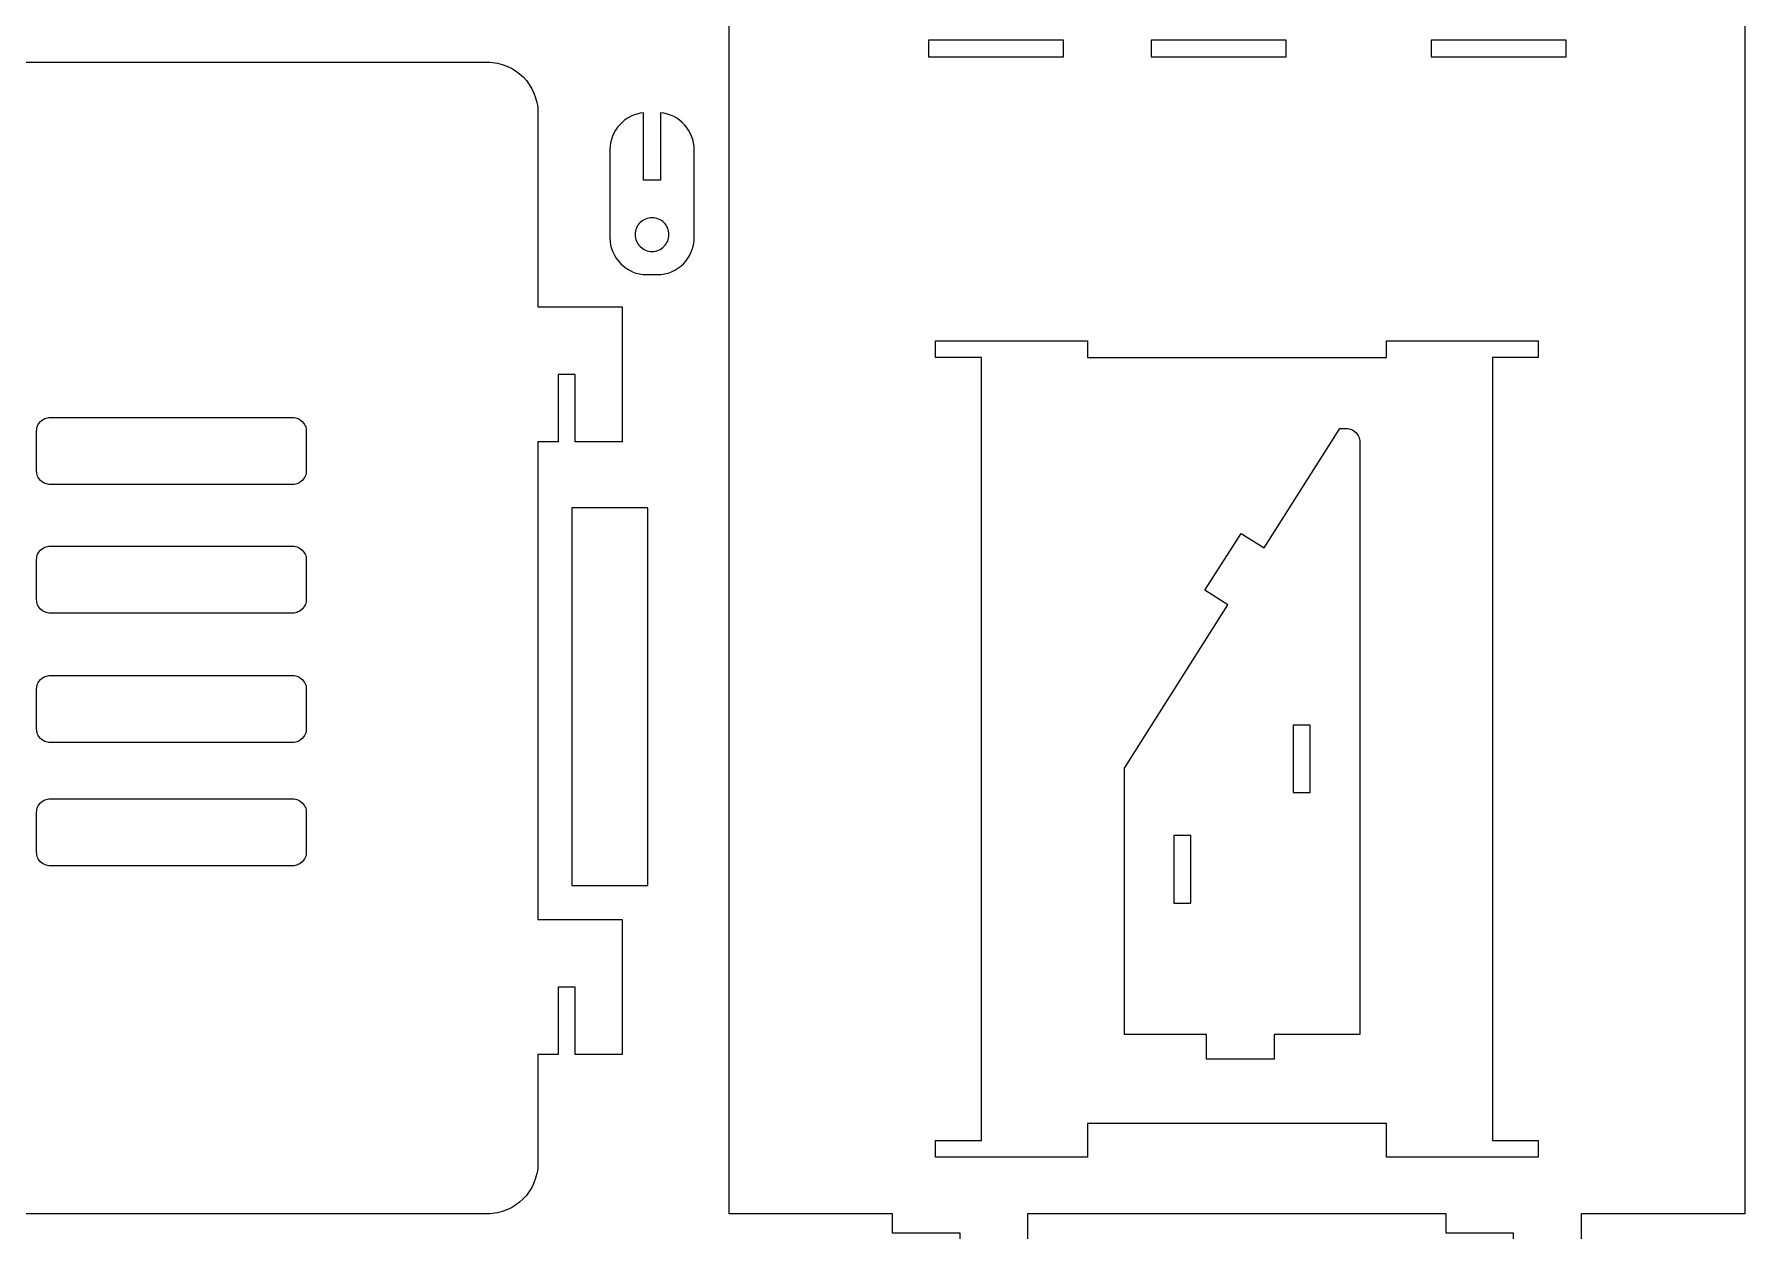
# Model space of a CAD drawing. Extents: x -399 to 499, y -399 to 499.
# Drawn here: x 290.9 to 493.6, y -226.3 to -84.5 of the extents above; entities that cross this region are included whole.
import ezdxf

# ---------------------------------------------------------------- set-up
doc = ezdxf.new("R2010")
doc.units = 0
doc.layers.add('DEFAULT_LAYER', color=1, linetype='CONTINUOUS')

msp = doc.modelspace()

# ---------------------------------------------------------------- linework, layer by layer
at = {"layer": 'DEFAULT_LAYER'}
for points in [[(493.64, 53.34), (493.64, -224.29), (474.23, -224.29), (474.23, -234.3), (458.23, -234.3), (458.23, -228.59), (466.24, -228.59), (466.24, -226.59), (458.23, -226.59), (458.23, -224.29), (408.63, -224.29), (408.63, -234.3), (392.63, -234.3), (392.63, -228.59), (400.64, -228.59), (400.64, -226.59), (392.63, -226.59), (392.63, -224.29), (373.26, -224.29), (373.26, 53.34)], [(78.96, -87.78), (344.59, -87.78), (344.9, -87.79), (345.21, -87.81), (345.5, -87.85), (345.8, -87.9), (346.37, -88.05), (346.92, -88.25), (347.45, -88.51), (347.94, -88.81), (348.4, -89.15), (348.83, -89.54), (349.22, -89.97), (349.57, -90.43), (349.87, -90.93), (350.12, -91.45), (350.32, -92), (350.47, -92.57), (350.52, -92.87), (350.56, -93.17), (350.59, -93.47), (350.59, -93.78), (350.59, -116.79), (360.59, -116.79), (360.59, -132.79), (355, -132.79), (355, -124.79), (353, -124.79), (353, -132.79), (350.59, -132.79), (350.59, -189.42), (360.59, -189.42), (360.59, -205.42), (355, -205.42), (355, -197.42), (353, -197.42), (353, -205.42), (350.59, -205.42), (350.59, -218.3), (350.59, -218.61), (350.56, -218.92), (350.52, -219.22), (350.47, -219.51), (350.32, -220.08), (350.12, -220.63), (349.87, -221.16), (349.57, -221.65), (349.22, -222.12), (348.83, -222.54), (348.4, -222.93), (347.94, -223.28), (347.45, -223.58), (346.92, -223.83), (346.37, -224.03), (345.8, -224.18), (345.5, -224.24), (345.21, -224.27), (344.9, -224.3), (344.59, -224.3), (344.59, -224.3), (212.78, -224.3)]]:
    msp.add_lwpolyline(points, dxfattribs=at)
for points in [[(396.87, -85.17), (396.87, -87.17), (412.87, -87.17), (412.87, -85.17), (396.87, -85.17)], [(423.27, -85.17), (423.27, -87.17), (439.27, -87.17), (439.27, -85.17), (423.27, -85.17)], [(456.47, -85.17), (456.47, -87.17), (472.47, -87.17), (472.47, -85.17), (456.47, -85.17)], [(363.52, -112.97), (364.72, -112.97), (365.17, -112.95), (365.6, -112.88), (366.02, -112.78), (366.43, -112.63), (366.81, -112.44), (367.17, -112.22), (367.51, -111.97), (367.83, -111.68), (368.11, -111.37), (368.36, -111.03), (368.59, -110.67), (368.77, -110.28), (368.92, -109.88), (369.03, -109.46), (369.1, -109.02), (369.12, -108.57), (369.12, -98.17), (369.1, -97.75), (369.04, -97.34), (368.94, -96.94), (368.81, -96.55), (368.64, -96.19), (368.44, -95.84), (368.21, -95.51), (367.96, -95.2), (367.67, -94.92), (367.37, -94.67), (367.04, -94.44), (366.69, -94.24), (366.32, -94.08), (365.93, -93.95), (365.53, -93.85), (365.12, -93.79), (365.12, -101.79), (363.12, -101.79), (363.12, -93.79), (362.71, -93.85), (362.31, -93.95), (361.92, -94.08), (361.55, -94.24), (361.2, -94.44), (360.87, -94.67), (360.56, -94.92), (360.28, -95.2), (360.02, -95.51), (359.79, -95.84), (359.6, -96.19), (359.43, -96.55), (359.3, -96.94), (359.2, -97.34), (359.14, -97.75), (359.12, -98.17), (359.12, -108.57), (359.14, -109.02), (359.21, -109.46), (359.32, -109.88), (359.47, -110.28), (359.65, -110.67), (359.87, -111.03), (360.13, -111.37), (360.41, -111.68), (360.72, -111.97), (361.06, -112.22), (361.43, -112.44), (361.81, -112.63), (362.21, -112.78), (362.63, -112.88), (363.07, -112.95), (363.52, -112.97)], [(364.12, -106.22), (363.92, -106.23), (363.73, -106.26), (363.54, -106.31), (363.35, -106.38), (363.18, -106.46), (363.01, -106.56), (362.85, -106.68), (362.7, -106.81), (362.57, -106.96), (362.45, -107.12), (362.35, -107.28), (362.27, -107.46), (362.2, -107.64), (362.16, -107.83), (362.13, -108.03), (362.12, -108.22), (362.13, -108.42), (362.16, -108.62), (362.2, -108.81), (362.27, -108.99), (362.35, -109.17), (362.45, -109.33), (362.57, -109.49), (362.7, -109.64), (362.85, -109.77), (363.01, -109.89), (363.18, -109.99), (363.35, -110.07), (363.54, -110.14), (363.73, -110.19), (363.92, -110.22), (364.12, -110.22), (364.32, -110.22), (364.51, -110.19), (364.7, -110.14), (364.88, -110.07), (365.06, -109.99), (365.23, -109.89), (365.39, -109.77), (365.53, -109.64), (365.67, -109.49), (365.78, -109.33), (365.88, -109.17), (365.97, -108.99), (366.03, -108.81), (366.08, -108.62), (366.11, -108.42), (366.12, -108.22), (366.11, -108.03), (366.08, -107.83), (366.03, -107.64), (365.97, -107.46), (365.88, -107.28), (365.78, -107.12), (365.67, -106.96), (365.53, -106.81), (365.39, -106.68), (365.23, -106.56), (365.06, -106.46), (364.88, -106.38), (364.7, -106.31), (364.51, -106.26), (364.32, -106.23), (364.12, -106.22)], [(469.17, -120.8), (469.17, -122.8), (463.75, -122.8), (463.75, -215.6), (469.17, -215.6), (469.17, -217.6), (463.75, -217.6), (451.18, -217.6), (451.18, -213.6), (415.72, -213.6), (415.72, -217.6), (403.15, -217.6), (397.73, -217.6), (397.73, -215.6), (403.15, -215.6), (403.15, -122.8), (397.73, -122.8), (397.73, -120.8), (403.15, -120.8), (415.72, -120.8), (415.72, -122.8), (451.18, -122.8), (451.18, -120.8), (463.75, -120.8), (469.17, -120.8)], [(292.77, -129.91), (321.53, -129.91), (321.69, -129.91), (321.85, -129.94), (322, -129.98), (322.15, -130.03), (322.29, -130.1), (322.42, -130.18), (322.66, -130.38), (322.85, -130.61), (322.93, -130.74), (323, -130.88), (323.06, -131.03), (323.1, -131.18), (323.12, -131.34), (323.13, -131.51), (323.13, -136.24), (323.12, -136.41), (323.1, -136.56), (323.06, -136.72), (323, -136.86), (322.93, -137), (322.85, -137.14), (322.66, -137.37), (322.42, -137.57), (322.29, -137.65), (322.15, -137.72), (322, -137.77), (321.85, -137.81), (321.69, -137.84), (321.53, -137.84), (292.77, -137.84), (292.6, -137.84), (292.45, -137.81), (292.29, -137.77), (292.15, -137.72), (292.01, -137.65), (291.87, -137.57), (291.64, -137.37), (291.44, -137.14), (291.36, -137), (291.29, -136.86), (291.24, -136.72), (291.2, -136.56), (291.18, -136.41), (291.17, -136.24), (291.17, -131.51), (291.18, -131.34), (291.2, -131.18), (291.24, -131.03), (291.29, -130.88), (291.36, -130.74), (291.44, -130.61), (291.64, -130.38), (291.87, -130.18), (292.01, -130.1), (292.15, -130.03), (292.29, -129.98), (292.45, -129.94), (292.6, -129.91), (292.77, -129.91)], [(448.01, -132.81), (448.01, -203.04), (437.85, -203.04), (437.85, -205.95), (429.85, -205.95), (429.85, -203.04), (420.1, -203.04), (420.1, -171.49), (432.37, -152.12), (429.65, -150.38), (433.96, -143.64), (436.66, -145.36), (445.63, -131.21), (446.41, -131.21), (446.57, -131.22), (446.73, -131.24), (446.88, -131.28), (447.03, -131.34), (447.17, -131.4), (447.3, -131.48), (447.54, -131.68), (447.74, -131.92), (447.82, -132.05), (447.88, -132.19), (447.94, -132.34), (447.98, -132.49), (448, -132.65), (448.01, -132.81)], [(354.62, -185.4), (363.62, -185.4), (363.62, -140.6), (354.62, -140.6), (354.62, -185.4)], [(292.77, -145.15), (321.53, -145.15), (321.69, -145.15), (321.85, -145.18), (322, -145.22), (322.15, -145.27), (322.29, -145.34), (322.42, -145.42), (322.66, -145.62), (322.85, -145.85), (322.93, -145.98), (323, -146.12), (323.06, -146.27), (323.1, -146.42), (323.12, -146.58), (323.13, -146.75), (323.13, -151.48), (323.12, -151.65), (323.1, -151.8), (323.06, -151.96), (323, -152.1), (322.93, -152.24), (322.85, -152.38), (322.66, -152.61), (322.42, -152.81), (322.29, -152.89), (322.15, -152.96), (322, -153.01), (321.85, -153.05), (321.69, -153.08), (321.53, -153.08), (292.77, -153.08), (292.6, -153.08), (292.45, -153.05), (292.29, -153.01), (292.15, -152.96), (292.01, -152.89), (291.87, -152.81), (291.64, -152.61), (291.44, -152.38), (291.36, -152.24), (291.29, -152.1), (291.24, -151.96), (291.2, -151.8), (291.18, -151.65), (291.17, -151.48), (291.17, -146.75), (291.18, -146.58), (291.2, -146.42), (291.24, -146.27), (291.29, -146.12), (291.36, -145.98), (291.44, -145.85), (291.64, -145.62), (291.87, -145.42), (292.01, -145.34), (292.15, -145.27), (292.29, -145.22), (292.45, -145.18), (292.6, -145.15), (292.77, -145.15)], [(292.77, -160.49), (321.53, -160.49), (321.69, -160.5), (321.85, -160.52), (322, -160.56), (322.15, -160.62), (322.29, -160.69), (322.42, -160.77), (322.66, -160.96), (322.85, -161.2), (322.93, -161.33), (323, -161.47), (323.06, -161.62), (323.1, -161.77), (323.12, -161.93), (323.13, -162.09), (323.13, -166.83), (323.12, -166.99), (323.1, -167.15), (323.06, -167.3), (323, -167.45), (322.93, -167.59), (322.85, -167.72), (322.66, -167.96), (322.42, -168.16), (322.29, -168.24), (322.15, -168.3), (322, -168.36), (321.85, -168.4), (321.69, -168.42), (321.53, -168.43), (292.77, -168.43), (292.6, -168.42), (292.45, -168.4), (292.29, -168.36), (292.15, -168.3), (292.01, -168.24), (291.87, -168.16), (291.64, -167.96), (291.44, -167.72), (291.36, -167.59), (291.29, -167.45), (291.24, -167.3), (291.2, -167.15), (291.18, -166.99), (291.17, -166.83), (291.17, -162.09), (291.18, -161.93), (291.2, -161.77), (291.24, -161.62), (291.29, -161.47), (291.36, -161.33), (291.44, -161.2), (291.64, -160.96), (291.87, -160.77), (292.01, -160.69), (292.15, -160.62), (292.29, -160.56), (292.45, -160.52), (292.6, -160.5), (292.77, -160.49)], [(440.13, -166.37), (440.13, -174.37), (442.13, -174.37), (442.13, -166.37), (440.13, -166.37)], [(292.77, -175.1), (321.53, -175.1), (321.69, -175.11), (321.85, -175.13), (322, -175.17), (322.15, -175.22), (322.29, -175.29), (322.42, -175.37), (322.66, -175.57), (322.85, -175.8), (322.93, -175.94), (323, -176.08), (323.06, -176.22), (323.1, -176.38), (323.12, -176.53), (323.13, -176.7), (323.13, -181.43), (323.12, -181.6), (323.1, -181.76), (323.06, -181.91), (323, -182.06), (322.93, -182.2), (322.85, -182.33), (322.66, -182.56), (322.42, -182.76), (322.29, -182.84), (322.15, -182.91), (322, -182.96), (321.85, -183), (321.69, -183.03), (321.53, -183.03), (292.77, -183.03), (292.6, -183.03), (292.45, -183), (292.29, -182.96), (292.15, -182.91), (292.01, -182.84), (291.87, -182.76), (291.64, -182.56), (291.44, -182.33), (291.36, -182.2), (291.29, -182.06), (291.24, -181.91), (291.2, -181.76), (291.18, -181.6), (291.17, -181.43), (291.17, -176.7), (291.18, -176.53), (291.2, -176.38), (291.24, -176.22), (291.29, -176.08), (291.36, -175.94), (291.44, -175.8), (291.64, -175.57), (291.87, -175.37), (292.01, -175.29), (292.15, -175.22), (292.29, -175.17), (292.45, -175.13), (292.6, -175.11), (292.77, -175.1)], [(425.98, -179.46), (425.98, -187.46), (427.98, -187.46), (427.98, -179.46), (425.98, -179.46)]]:
    msp.add_lwpolyline(points, close=True, dxfattribs=at)

doc.saveas('drawing.dxf')
